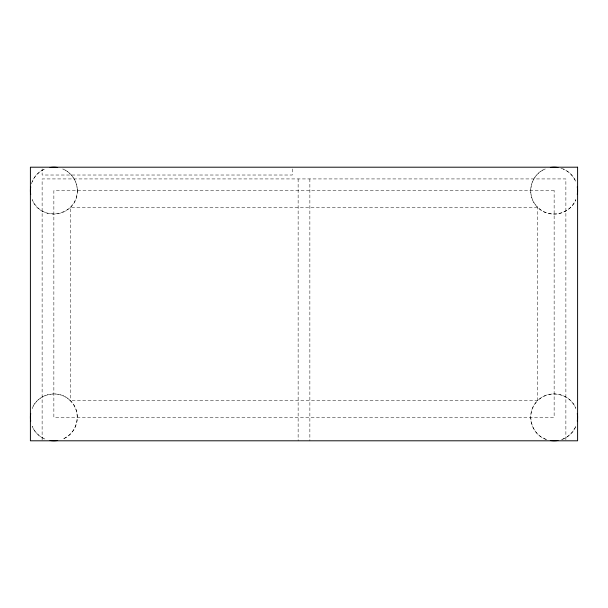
<?xml version="1.0" encoding="UTF-8"?>
<svg xmlns="http://www.w3.org/2000/svg" width="608" height="608" viewBox="0 0 608 608"><rect width="100%" height="100%" fill="white"/><g stroke="black" fill="none" stroke-linecap="round" stroke-linejoin="round"><path stroke-width="0.46" stroke-dasharray="3.04 2.28" d="M31.411 183.844C33.41 177.209 38.471 171.623 44.878 168.986A23.454 23.454 0 0 0 32.186 181.678M560.956 168.211C567.591 170.21 573.177 175.271 575.814 181.678A23.454 23.454 0 0 0 563.122 168.986M565.873 439.85L565.873 178.927L42.127 178.927L42.127 440.8M309.86 178.927L309.86 440.8M298.14 178.927L298.14 440.8M292.273 168.94L292.273 175.02L42.127 175.02L42.127 168.94M77.3 190.654C78.181 215.665 40.941 223.068 32.186 199.629A23.454 23.454 0 0 0 70.437 207.237L537.563 207.237A23.454 23.454 0 0 0 575.814 199.629C570.243 214.715 548.484 219.04 537.563 207.237C525.76 196.316 530.085 174.557 545.171 168.986A23.454 23.454 0 0 0 537.563 207.237L537.563 400.763C525.016 412.285 530.845 435.548 547.344 439.789A23.454 23.454 0 0 1 536.773 401.599A23.454 23.454 0 0 1 575.814 408.371C570.243 393.285 548.484 388.96 537.563 400.763L70.437 400.763A23.454 23.454 0 0 0 32.186 408.371C37.757 393.285 59.516 388.96 70.437 400.763C82.24 411.684 77.915 433.443 62.829 439.014A23.454 23.454 0 0 0 70.437 400.763L70.437 207.237A23.454 23.454 0 0 0 62.829 168.986C71.425 172.452 77.391 181.374 77.3 190.654M575.814 426.322C573.177 432.729 567.591 437.79 560.956 439.789A23.454 23.454 0 0 0 575.814 426.322M554.146 190.654L53.854 190.654L53.854 417.346L554.146 417.346L554.146 190.654M44.878 439.014C39.193 436.658 34.542 432.007 32.186 426.322A23.454 23.454 0 0 0 44.878 439.014"/><path stroke-width="0.91" d="M577.288 413.531A23.454 23.454 0 0 1 577.288 421.169M557.969 440.488A23.454 23.454 0 0 1 550.331 440.488M57.669 440.488A23.454 23.454 0 0 1 50.031 440.488M30.712 421.169A23.454 23.454 0 0 1 30.712 413.531M30.712 194.469A23.454 23.454 0 0 1 30.712 186.831M50.031 167.512A23.454 23.454 0 0 1 57.669 167.512M577.288 186.831A23.454 23.454 0 0 1 577.288 194.469M550.331 167.512A23.454 23.454 0 0 1 557.969 167.512M577.6 167.2L30.4 167.2L30.4 440.8L577.6 440.8L577.6 167.2"/></g></svg>
